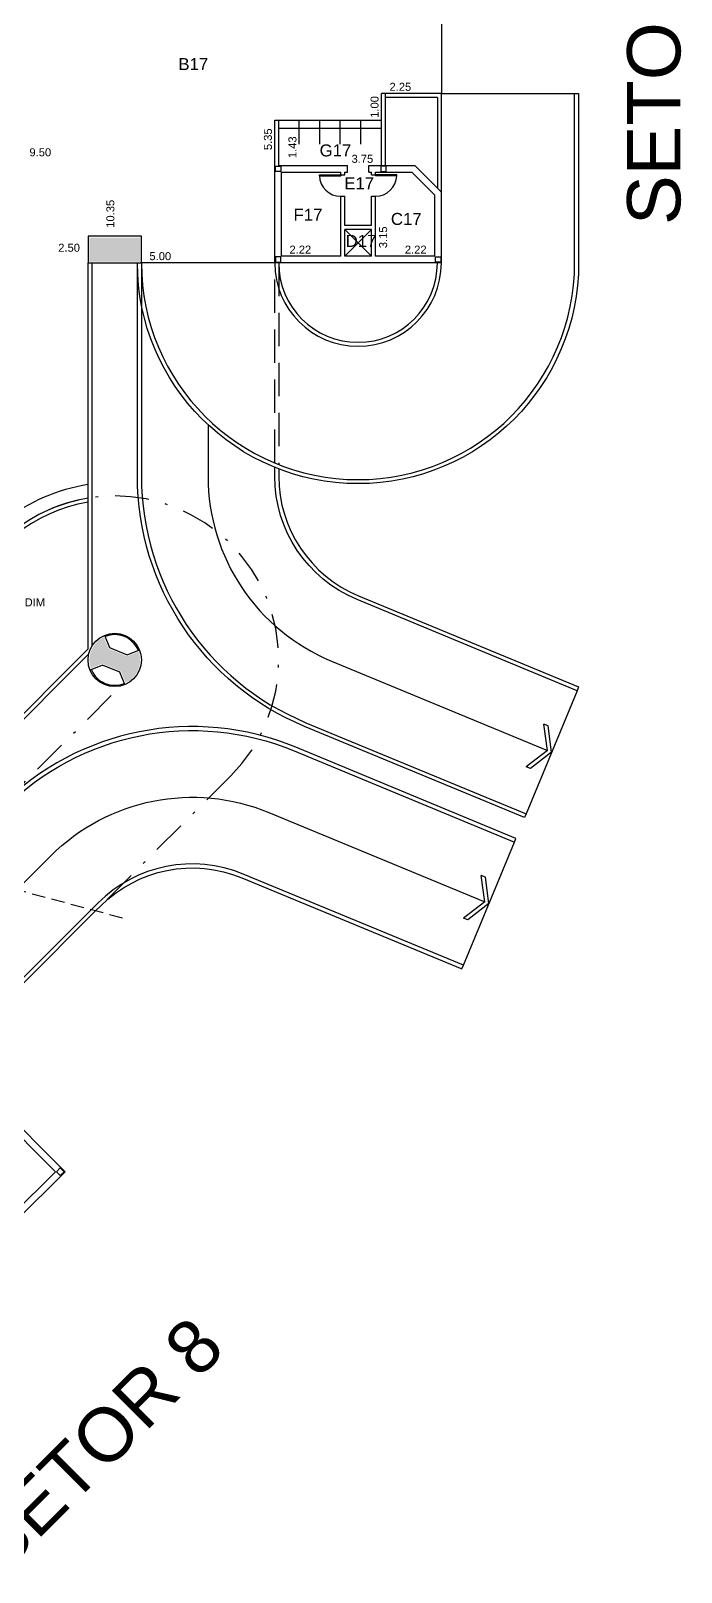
# Model space of a CAD drawing. Extents: x 652 to 872, y -56 to 210.
# Drawn here: x 828.8 to 853.2, y 78 to 135.8 of the extents above; entities that cross this region are included whole.
import ezdxf

# ---------------------------------------------------------------- set-up
doc = ezdxf.new("R2010")
doc.units = 0
doc.header["$LTSCALE"] = 2
doc.header["$PDMODE"] = 3
doc.linetypes.add('DASHDOT2', pattern=[12.7, 6.35, -3.175, 0, -3.175])
doc.linetypes.add('HIDDEN', pattern=[0.375, 0.25, -0.125])
doc.layers.get('0').update_dxf_attribs({"linetype": 'CONTINUOUS'})
doc.layers.get('DEFPOINTS').update_dxf_attribs({"linetype": 'CONTINUOUS'})
for name, color, linetype in [('01', 1, 'CONTINUOUS'), ('DIVISÓRIAS-ARY', 2, 'CONTINUOUS'), ('ESCADA-ARY', 7, 'CONTINUOUS'), ('ESQUADRIA-ARY', 2, 'CONTINUOUS'), ('HACHURAS-ARY', 9, 'CONTINUOUS'), ('INDICAÇÕES-ARY', 2, 'CONTINUOUS'), ('PAREDE-ALTA-ARY', 1, 'CONTINUOUS'), ('PAREDE-BAIXA-ARY', 2, 'CONTINUOUS'), ('PILAR-RED-ARY', 5, 'CONTINUOUS'), ('PILARES-PRINC-ARY', 5, 'CONTINUOUS'), ('PILARES-SECUND-ARY', 5, 'CONTINUOUS'), ('PROJ-COBERTURA-ARY', 7, 'DASHDOT2'), ('RAMPA-ARY', 2, 'CONTINUOUS'), ('RAMPA-PROJ-ARY', 7, 'HIDDEN'), ('TEXTO-PB-COR-ARY', 12, 'CONTINUOUS'), ('TEXTO-PB-COTAS-ARY', 12, 'CONTINUOUS'), ('TEXTOG-EP-ARY', 11, 'CONTINUOUS')]:
    doc.layers.add(name, color=color, linetype=linetype)
doc.styles.add('ARIAL', font='arial.ttf', dxfattribs={"height": 0.5})
doc.styles.add('SEM_ESCALA', font='arial.ttf')
doc.dimstyles.new('DIMTIC100-ARY', dxfattribs={"dimtxt": 0.3, "dimasz": 0.12, "dimexe": 0.1, "dimexo": 0.15, "dimgap": 0.1, "dimtad": 1, "dimjust": 1, "dimtoh": 1, "dimrnd": 0.01, "dimzin": 0, "dimdsep": 46, "dimtxsty": 'SEM_ESCALA', "dimblk1": 'NONE', "dimblk2": 'NONE', "dimsah": 1, "dimcen": -0.1, "dimdle": 0.06, "dimse1": 1, "dimse2": 1, "dimsd1": 1, "dimsd2": 1, "dimclrd": 1, "dimclre": 1, "dimclrt": 2, "dimadec": 0, "dimazin": 0, "dimtfac": 1, "dimtix": 1, "dimtmove": 2, "dimatfit": 3, "dimldrblk": 'NONE', "dimfxl": 1, "dimtolj": 1, "dimtzin": 0, "dimarcsym": 0})

# ---------------------------------------------------------------- blocks, each defined once
blk = doc.blocks.new('*D133')
at = {"layer": 'DEFPOINTS', "color": 0, "linetype": 'ByBlock', "ltscale": 0.5}
for p in [(844.157, 138.427), (843.423, 133.427), (844.157, 133.427)]:
    blk.add_point(p, dxfattribs=at)
at = {"color": 2, "linetype": 'ByBlock', "ltscale": 0.5, "insert": (843.17, 137.718), "char_height": 0.3, "attachment_point": 5, "rotation": 90, "style": 'SEM_ESCALA'}
blk.add_mtext('\\A1;5.00', dxfattribs=at)
blk = doc.blocks.new('_NONE')
at = {"color": 0, "linetype": 'ByBlock', "ltscale": 0.5}
blk.add_circle((0, 0), 0.25, dxfattribs=at)
blk = doc.blocks.new('*D134')
at = {"layer": 'DEFPOINTS', "color": 0, "linetype": 'ByBlock', "ltscale": 0.5}
for p in [(841.907, 133.427), (844.157, 133.427), (844.157, 133.427)]:
    blk.add_point(p, dxfattribs=at)
at = {"color": 2, "linetype": 'ByBlock', "ltscale": 0.5, "insert": (842.62, 133.68), "char_height": 0.3, "attachment_point": 5, "style": 'SEM_ESCALA'}
blk.add_mtext('\\A1;2.25', dxfattribs=at)
blk = doc.blocks.new('*D135')
at = {"color": 1, "linetype": 'ByBlock', "ltscale": 0.5}
blk.add_line((841.907, 132.427), (841.907, 133.427), dxfattribs=at)
at = {"layer": 'DEFPOINTS', "color": 0, "linetype": 'ByBlock', "ltscale": 0.5}
for p in [(841.907, 133.427), (841.907, 132.427), (841.907, 132.427)]:
    blk.add_point(p, dxfattribs=at)
at = {"color": 2, "linetype": 'ByBlock', "ltscale": 0.5, "insert": (841.654, 132.927), "char_height": 0.3, "attachment_point": 5, "rotation": 90, "style": 'SEM_ESCALA'}
blk.add_mtext('\\A1;1.00', dxfattribs=at)
blk = doc.blocks.new('*D136')
at = {"layer": 'DEFPOINTS', "color": 0, "linetype": 'ByBlock', "ltscale": 0.5}
for p in [(837.907, 132.427), (837.907, 127.077), (837.907, 127.077)]:
    blk.add_point(p, dxfattribs=at)
at = {"color": 2, "linetype": 'ByBlock', "ltscale": 0.5, "insert": (837.654, 131.716), "char_height": 0.3, "attachment_point": 5, "rotation": 90, "style": 'SEM_ESCALA'}
blk.add_mtext('\\A1;5.35', dxfattribs=at)
blk = doc.blocks.new('*D137')
at = {"layer": 'DEFPOINTS', "color": 0, "linetype": 'ByBlock', "ltscale": 0.5}
for p in [(838.157, 127.327), (840.382, 127.327), (840.382, 127.327)]:
    blk.add_point(p, dxfattribs=at)
at = {"color": 2, "linetype": 'ByBlock', "ltscale": 0.5, "insert": (838.868, 127.578), "char_height": 0.3, "attachment_point": 5, "style": 'SEM_ESCALA'}
blk.add_mtext('\\A1;2.22', dxfattribs=at)
blk = doc.blocks.new('*D138')
at = {"layer": 'DEFPOINTS', "color": 0, "linetype": 'ByBlock', "ltscale": 0.5}
for p in [(841.682, 127.327), (843.907, 127.327), (843.907, 127.327)]:
    blk.add_point(p, dxfattribs=at)
at = {"color": 2, "linetype": 'ByBlock', "ltscale": 0.5, "insert": (843.196, 127.578), "char_height": 0.3, "attachment_point": 5, "style": 'SEM_ESCALA'}
blk.add_mtext('\\A1;2.22', dxfattribs=at)
blk = doc.blocks.new('*D139')
at = {"layer": 'DEFPOINTS', "color": 0, "linetype": 'ByBlock', "ltscale": 0.5}
for p in [(843.907, 130.477), (843.907, 130.477), (843.907, 127.327)]:
    blk.add_point(p, dxfattribs=at)
at = {"color": 2, "linetype": 'ByBlock', "ltscale": 0.5, "insert": (843.654, 128.038), "char_height": 0.3, "attachment_point": 5, "rotation": 90, "style": 'SEM_ESCALA'}
blk.add_mtext('\\A1;3.15', dxfattribs=at)
blk = doc.blocks.new('*D140')
at = {"layer": 'DEFPOINTS', "color": 0, "linetype": 'ByBlock', "ltscale": 0.5}
for p in [(838.132, 132.127), (838.827, 132.127), (838.132, 130.702)]:
    blk.add_point(p, dxfattribs=at)
at = {"color": 2, "linetype": 'ByBlock', "ltscale": 0.5, "insert": (838.574, 131.415), "char_height": 0.3, "attachment_point": 5, "rotation": 90, "style": 'SEM_ESCALA'}
blk.add_mtext('\\A1;1.43', dxfattribs=at)
blk = doc.blocks.new('*D141')
at = {"layer": 'DEFPOINTS', "color": 0, "linetype": 'ByBlock', "ltscale": 0.5}
for p in [(838.157, 130.727), (838.157, 130.727), (841.907, 130.727)]:
    blk.add_point(p, dxfattribs=at)
at = {"color": 2, "linetype": 'ByBlock', "ltscale": 0.5, "insert": (841.196, 130.98), "char_height": 0.3, "attachment_point": 5, "style": 'SEM_ESCALA'}
blk.add_mtext('\\A1;3.75', dxfattribs=at)
blk = doc.blocks.new('*D144')
at = {"layer": 'DEFPOINTS', "color": 0, "linetype": 'ByBlock', "ltscale": 0.5}
for p in [(832.907, 128.077), (837.907, 128.077), (837.907, 127.077)]:
    blk.add_point(p, dxfattribs=at)
at = {"color": 2, "linetype": 'ByBlock', "ltscale": 0.5, "insert": (833.616, 127.33), "char_height": 0.3, "attachment_point": 5, "style": 'SEM_ESCALA'}
blk.add_mtext('\\A1;5.00', dxfattribs=at)
blk = doc.blocks.new('*D145')
at = {"layer": 'DEFPOINTS', "color": 0, "linetype": 'ByBlock', "ltscale": 0.5}
for p in [(828.407, 128.077), (830.907, 128.077), (828.407, 127.393)]:
    blk.add_point(p, dxfattribs=at)
at = {"color": 2, "linetype": 'ByBlock', "ltscale": 0.5, "insert": (830.195, 127.646), "char_height": 0.3, "attachment_point": 5, "style": 'SEM_ESCALA'}
blk.add_mtext('\\A1;2.50', dxfattribs=at)
blk = doc.blocks.new('*D146')
at = {"layer": 'DEFPOINTS', "color": 0, "linetype": 'ByBlock', "ltscale": 0.5}
for p in [(831.907, 138.427), (831.997, 138.427), (831.907, 128.077)]:
    blk.add_point(p, dxfattribs=at)
at = {"color": 2, "linetype": 'ByBlock', "ltscale": 0.5, "insert": (831.744, 128.92), "char_height": 0.3, "attachment_point": 5, "rotation": 90, "style": 'SEM_ESCALA'}
blk.add_mtext('\\A1;10.35', dxfattribs=at)
blk = doc.blocks.new('*D147')
at = {"layer": 'DEFPOINTS', "color": 0, "linetype": 'ByBlock', "ltscale": 0.5}
for p in [(828.407, 132.077), (837.907, 132.077), (837.907, 130.972)]:
    blk.add_point(p, dxfattribs=at)
at = {"color": 2, "linetype": 'ByBlock', "ltscale": 0.5, "insert": (829.116, 131.225), "char_height": 0.3, "attachment_point": 5, "style": 'SEM_ESCALA'}
blk.add_mtext('\\A1;9.50', dxfattribs=at)

msp = doc.modelspace()

# ---------------------------------------------------------------- hatches: boundary and pattern name
at = {"layer": 'HACHURAS-ARY', "ltscale": 0.5}
for points in [[(832.857, 128.027), (830.957, 128.027), (830.957, 127.127), (832.857, 127.127)], [(832.857, 112.19, 0.085216), (832.803, 112.507), (832.369, 112.327), (831.677, 112.614), (831.498, 113.048, 0.289028), (830.957, 112.19, 0.085216), (831.012, 111.873), (831.445, 112.053), (832.137, 111.767), (832.316, 111.333, 0.289028)]]:
    msp.add_hatch(color=256, dxfattribs=at).paths.add_polyline_path(points)

# ---------------------------------------------------------------- linework, layer by layer
at = {"layer": '01', "ltscale": 0.5}
for p, q in [((840.382, 130.377), (840.382, 130.477)), ((840.532, 130.377), (840.532, 130.477)), ((841.532, 130.377), (841.532, 130.477)), ((841.682, 130.377), (841.682, 130.477)), ((840.382, 127.327), (840.382, 129.577)), ((840.532, 128.477), (840.532, 129.577)), ((841.532, 128.477), (841.532, 129.577)), ((841.682, 127.327), (841.682, 129.577)), ((840.532, 127.327), (840.532, 128.327)), ((841.532, 127.327), (841.532, 128.327))]:
    msp.add_line(p, q, dxfattribs=at)
at = {"layer": 'DIVISÓRIAS-ARY'}
for p, q in [((839.583, 130.347), (839.583, 130.377)), ((839.583, 130.377), (840.382, 130.377)), ((839.583, 130.347), (840.382, 130.347)), ((840.382, 130.377), (840.382, 130.347)), ((841.682, 130.377), (841.682, 130.347)), ((842.482, 130.377), (841.682, 130.377)), ((842.482, 130.347), (841.682, 130.347)), ((842.482, 130.347), (842.482, 130.377))]:
    msp.add_line(p, q, dxfattribs=at)
at = {"layer": 'DIVISÓRIAS-ARY', "color": 7, "ltscale": 0.5}
for centre, start, end in [((840.382, 130.377), 182.1491, 270), ((841.682, 130.377), 270, 357.8509)]:
    msp.add_arc(centre, 0.8, start, end, dxfattribs=at)
at = {"layer": 'ESCADA-ARY'}
msp.add_line((844.157, 133.427), (849.157, 133.427), dxfattribs=at)
at = {"layer": 'ESQUADRIA-ARY'}
for p, q in [((838.057, 132.427), (841.907, 132.427)), ((838.827, 131.527), (838.827, 132.427)), ((839.597, 131.527), (839.597, 132.427)), ((840.367, 131.527), (840.367, 132.427)), ((841.137, 131.527), (841.137, 132.427)), ((838.057, 132.127), (841.907, 132.127))]:
    msp.add_line(p, q, dxfattribs=at)
at = {"layer": 'INDICAÇÕES-ARY', "ltscale": 0.5}
for p, q in [((841.532, 127.327), (840.532, 128.327)), ((841.532, 128.327), (840.532, 127.327))]:
    msp.add_line(p, q, dxfattribs=at)
at = {"layer": 'INDICAÇÕES-ARY', "color": 2, "linetype": 'HIDDEN'}
msp.add_line((832.192, 102.508), (824.465, 104.579), dxfattribs=at)
at = {"layer": 'PAREDE-ALTA-ARY'}
for p, q in [((841.907, 130.727), (841.907, 133.427)), ((842.057, 133.427), (841.907, 133.427)), ((842.057, 130.727), (842.057, 133.427)), ((837.907, 127.077), (837.907, 132.427)), ((837.907, 132.427), (838.057, 132.427)), ((838.057, 130.727), (838.057, 132.427)), ((838.057, 130.727), (840.632, 130.727)), ((840.632, 130.477), (840.632, 130.727)), ((841.432, 130.727), (843.157, 130.727)), ((841.432, 130.477), (841.432, 130.727)), ((843.157, 130.727), (844.157, 129.727)), ((838.157, 127.327), (838.157, 130.477)), ((838.157, 130.477), (840.382, 130.477)), ((840.382, 130.377), (840.532, 130.377)), ((840.532, 130.477), (840.632, 130.477)), ((841.432, 130.477), (841.532, 130.477)), ((841.532, 130.377), (841.682, 130.377)), ((841.682, 130.477), (843.054, 130.477)), ((843.054, 130.477), (843.907, 129.624)), ((840.382, 129.577), (840.532, 129.577)), ((841.532, 129.577), (841.682, 129.577)), ((843.907, 127.327), (843.907, 129.624)), ((844.157, 127.077), (844.157, 129.727)), ((841.532, 128.477), (840.532, 128.477)), ((841.532, 128.327), (840.532, 128.327)), ((840.382, 127.327), (838.157, 127.327)), ((841.532, 127.327), (840.532, 127.327)), ((843.907, 127.327), (841.682, 127.327)), ((844.157, 127.077), (837.907, 127.077)), ((825.623, 97.421), (830.042, 93.001)), ((829.689, 93.001), (825.623, 97.067)), ((829.689, 93.001), (825.623, 97.067)), ((828.065, 91.378), (829.689, 93.001)), ((828.169, 91.128), (830.042, 93.001))]:
    msp.add_line(p, q, dxfattribs=at)
at = {"layer": 'PAREDE-BAIXA-ARY'}
for p, q in [((830.907, 112.604), (830.907, 127.077)), ((831.057, 112.717), (831.057, 127.077)), ((830.907, 112.604), (820.673, 102.371)), ((820.779, 102.265), (830.934, 112.419))]:
    msp.add_line(p, q, dxfattribs=at)
for radius, start, end in [(6.65, 98.64871, 216.35129), (6.15, 99.35794, 215.64206), (6, 99.59407, 215.40593)]:
    msp.add_arc((831.907, 112.19), radius, start, end, dxfattribs=at)
at = {"layer": 'PILAR-RED-ARY'}
for points in [[(831.524, 113.114), (831.716, 112.652), (832.369, 112.382), (832.831, 112.573)], [(832.29, 111.266), (832.098, 111.728), (831.445, 111.999), (830.983, 111.808)]]:
    msp.add_lwpolyline(points, dxfattribs=at)
msp.add_lwpolyline([(832.785, 112.554, 0.414214), (831.544, 113.068, 0.414214)], format="xyb", dxfattribs=at)
msp.add_circle((831.907, 112.19), 1, dxfattribs=at)
msp.add_arc((831.907, 112.19), 0.95, 202.5, 292.5, dxfattribs=at)
at = {"layer": 'PILARES-PRINC-ARY'}
msp.add_lwpolyline([(832.907, 127.077), (832.907, 128.077), (830.907, 128.077), (830.907, 127.077)], close=True, dxfattribs=at)
at = {"layer": 'PILARES-SECUND-ARY'}
for points in [[(837.932, 130.502), (837.932, 130.702), (838.132, 130.702), (838.132, 130.502)], [(842.082, 130.502), (842.082, 130.702), (841.882, 130.702), (841.882, 130.502)], [(837.932, 127.302), (837.932, 127.102), (838.132, 127.102), (838.132, 127.302)], [(844.132, 127.302), (844.132, 127.102), (843.932, 127.102), (843.932, 127.302)], [(829.866, 92.86), (830.007, 93.001), (829.866, 93.143), (829.724, 93.001)]]:
    msp.add_lwpolyline(points, close=True, dxfattribs=at)
at = {"layer": 'PROJ-COBERTURA-ARY', "ltscale": 0.1}
msp.add_line((825.279, 104.36), (832.136, 111.217), dxfattribs=at)
msp.add_lwpolyline([(817.032, 106.012), (827.558, 116.539, -1), (836.256, 107.842), (831.191, 102.777)], format="xyb", dxfattribs=at)
at = {"layer": 'RAMPA-ARY'}
for p, q in [((844.157, 139.427), (844.157, 133.427)), ((844.157, 133.427), (842.057, 133.427)), ((844.007, 133.277), (842.057, 133.277)), ((844.007, 133.277), (844.007, 129.877)), ((844.157, 129.727), (844.157, 133.427)), ((837.907, 127.077), (832.907, 127.077))]:
    msp.add_line(p, q, dxfattribs=at)
msp.add_lwpolyline([(832.907, 127.077, 1), (849.157, 127.077), (849.157, 133.427), (849.307, 133.427), (849.307, 127.077, -1), (832.757, 127.077)], format="xyb", dxfattribs=at)
for points in [[(825.623, 97.421), (831.024, 102.821)], [(831.191, 102.777), (825.729, 97.315)]]:
    msp.add_lwpolyline(points, dxfattribs=at)
for radius in [3.125, 2.975]:
    msp.add_arc((841.032, 127.077), radius, 180, 360, dxfattribs=at)
at = {"layer": 'RAMPA-PROJ-ARY', "linetype": 'Continuous'}
for p, q in [((849.25, 111.038), (847.336, 106.419)), ((848.133, 108.795), (848.002, 109.786)), ((848.162, 109.72), (848.002, 109.786)), ((848.293, 108.728), (848.162, 109.72)), ((848.133, 108.795), (847.34, 108.186)), ((848.293, 108.728), (847.5, 108.12)), ((847.5, 108.12), (847.34, 108.186)), ((844.985, 100.742), (846.898, 105.361)), ((845.782, 103.118), (845.651, 104.109)), ((845.811, 104.043), (845.651, 104.109)), ((845.942, 103.052), (845.811, 104.043)), ((845.782, 103.118), (844.988, 102.509)), ((845.942, 103.052), (845.148, 102.443)), ((845.148, 102.443), (844.988, 102.509))]:
    msp.add_line(p, q, dxfattribs=at)
for points in [[(832.907, 127.077), (832.907, 119.077, 0.303347), (839.08, 109.838), (847.336, 106.419), (847.279, 106.28), (839.023, 109.7, -0.303347), (832.757, 119.077), (832.757, 127.077)], [(835.407, 121.008), (835.407, 119.077, 0.303347), (840.037, 112.148), (848.133, 108.795)], [(838.057, 119.355), (838.057, 119.077, 0.303347), (841.051, 114.596), (849.307, 111.177), (849.25, 111.038), (840.994, 114.458, -0.303347), (837.907, 119.077), (837.907, 119.415)], [(825.447, 104.316), (827.744, 106.613, -0.303347), (838.642, 108.781), (846.898, 105.361), (846.956, 105.5), (838.7, 108.92, 0.303347), (827.638, 106.719), (825.279, 104.36)], [(828.235, 103.569), (829.512, 104.846, -0.303347), (837.686, 106.471), (845.782, 103.118)], [(831.191, 102.777), (831.386, 102.972, -0.303347), (836.671, 104.023), (844.927, 100.603), (844.985, 100.742), (836.729, 104.162, 0.303347), (831.28, 103.078), (831.024, 102.821)]]:
    msp.add_lwpolyline(points, format="xyb", dxfattribs=at)
at = {"layer": 'RAMPA-PROJ-ARY', "linetype": 'HIDDEN', "ltscale": 2.5}
for points in [[(837.907, 119.577), (837.907, 127.077)], [(838.057, 127.077), (838.057, 119.516)]]:
    msp.add_lwpolyline(points, dxfattribs=at)

# ---------------------------------------------------------------- texts
at = {"layer": 'TEXTO-PB-COR-ARY', "style": 'ARIAL'}
for s, height, p in [('B17', 0.45, (834.295, 134.309)), ('G17', 0.45, (839.591, 131.072)), ('E17', 0.45, (840.517, 129.839)), ('F17', 0.45, (838.614, 128.658)), ('C17', 0.45, (842.265, 128.503)), ('D17', 0.45, (840.568, 127.681)), ('JARDIM', 0.3, (827.736, 114.202))]:
    msp.add_text(s, height=height, dxfattribs=at).set_placement(p)
at = {"layer": 'TEXTOG-EP-ARY', "style": 'ARIAL'}
for s, rotation, p in [('SETOR 7', 90, (853.124, 128.499)), ('SETOR 8', 45, (827.668, 77.836))]:
    msp.add_text(s, height=2, rotation=rotation, dxfattribs=at).set_placement(p)

# ---------------------------------------------------------------- dimensions: what is measured, and where the dimension line sits
at = {"layer": 'TEXTO-PB-COTAS-ARY', "ltscale": 0.5}
for base, p1, p2, picture, middle in [((831.997, 138.427), (831.907, 128.077), (831.907, 138.427), '*D146', (831.744, 128.92)), ((843.423, 133.427), (844.157, 138.427), (844.157, 133.427), '*D133', (843.17, 137.718)), ((841.907, 132.427), (841.907, 133.427), (841.907, 132.427), '*D135', (841.654, 132.927)), ((837.907, 127.077), (837.907, 132.427), (837.907, 127.077), '*D136', (837.654, 131.716)), ((838.827103621, 132.127203115), (838.132103621, 130.702203115), (838.132103621, 132.127203115), '*D140', (838.573829406, 131.414703115))]:
    dim = msp.add_linear_dim(base=base, p1=p1, p2=p2, angle=90, dimstyle='DIMTIC100-ARY', dxfattribs=at)
    dim.commit()
    dim.dimension.update_dxf_attribs({"geometry": picture, "text_midpoint": middle})
for base, p1, p2, picture, middle in [((844.157, 133.427), (841.907, 133.427), (844.157, 133.427), '*D134', (842.62, 133.68)), ((837.907, 130.972), (828.407, 132.077), (837.907, 132.077), '*D147', (829.116, 131.225)), ((838.157, 130.727), (841.907, 130.727), (838.157, 130.727), '*D141', (841.196, 130.98)), ((828.407, 127.393), (830.907, 128.077), (828.407, 128.077), '*D145', (830.195, 127.646)), ((837.907, 127.077), (832.907, 128.077), (837.907, 128.077), '*D144', (833.616, 127.33)), ((840.382103621, 127.327203115), (838.157103621, 127.327203115), (840.382103621, 127.327203115), '*D137', (838.867758465, 127.57781703))]:
    dim = msp.add_linear_dim(base=base, p1=p1, p2=p2, dimstyle='DIMTIC100-ARY', dxfattribs=at)
    dim.commit()
    dim.dimension.update_dxf_attribs({"geometry": picture, "text_midpoint": middle})
dim = msp.add_linear_dim(base=(842.228, 130.477), p1=(842.228, 127.327), p2=(842.228, 130.477), angle=90, dimstyle='DIMTIC100-ARY', dxfattribs=at)
dim.commit()
dim.dimension.update_dxf_attribs({"geometry": '*D139', "text_midpoint": (841.975, 128.038), "insert": (-1.679, 0)})
dim = msp.add_linear_dim(base=(843.907103621, 127.327203115), p1=(841.682103621, 127.327203115), p2=(843.907103621, 127.327203115), dimstyle='DIMTIC100-ARY', override={"dimjust": 2}, dxfattribs=at)
dim.commit()
dim.dimension.update_dxf_attribs({"geometry": '*D138', "text_midpoint": (843.196448778, 127.57781703)})

doc.saveas('drawing.dxf')
